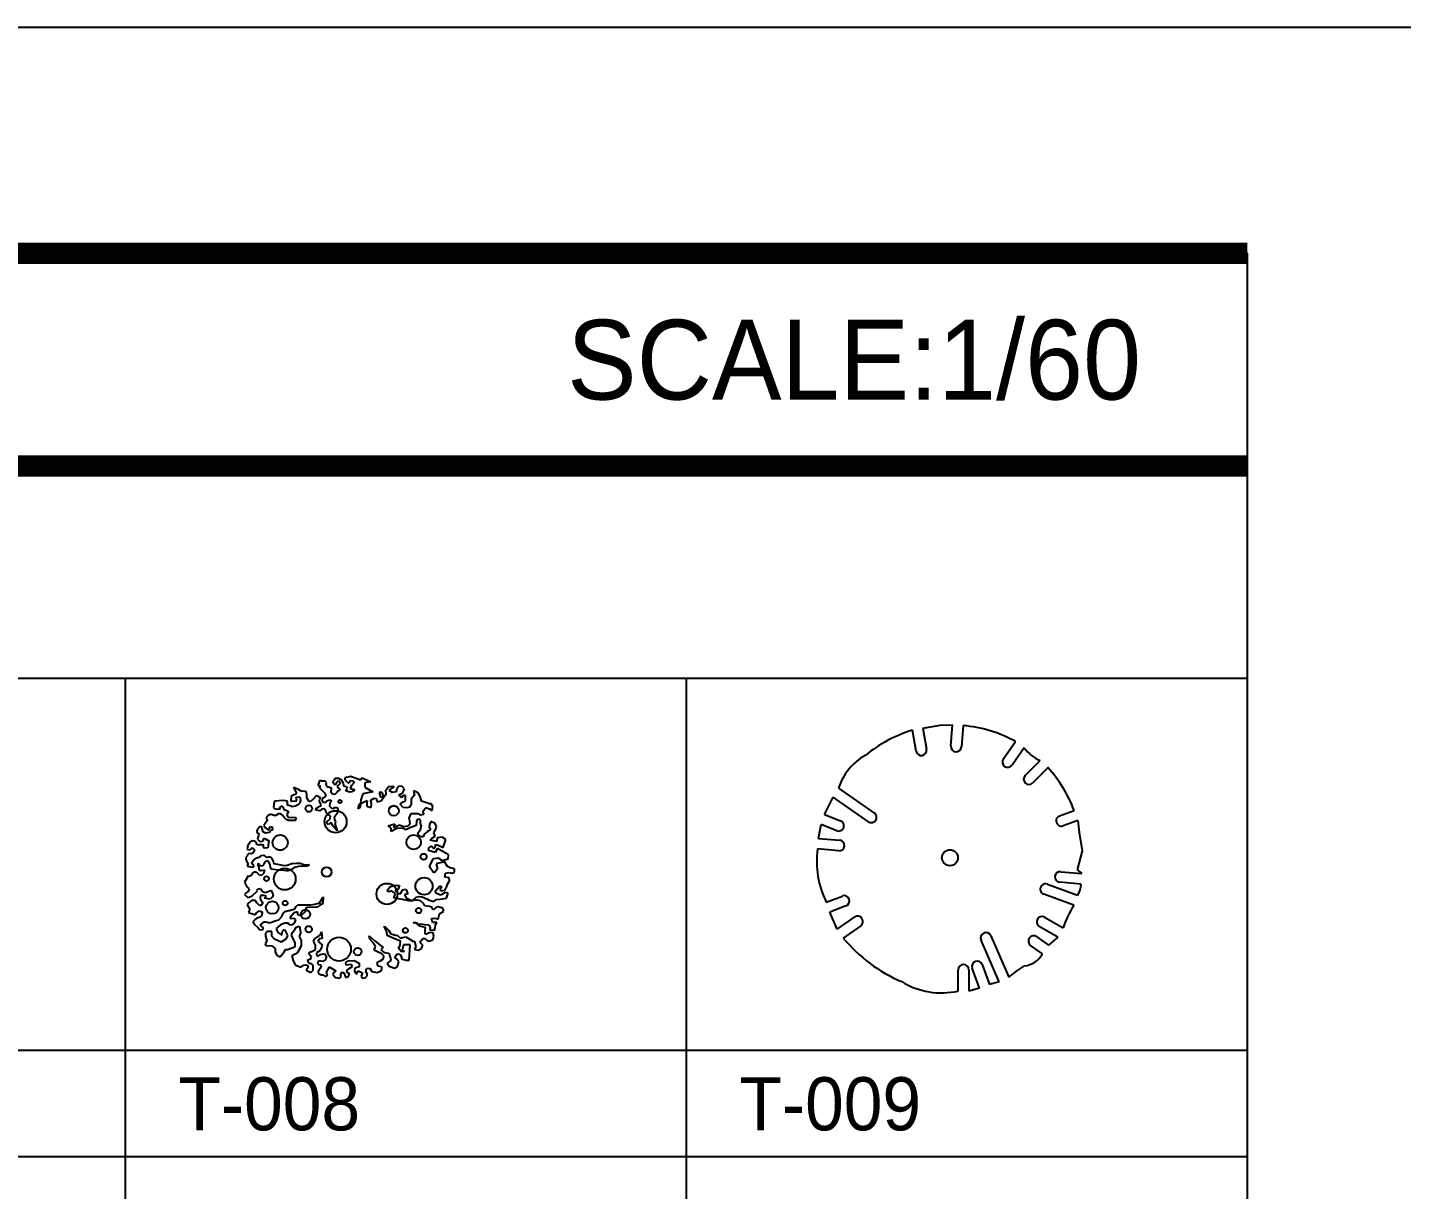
# Model space of a CAD drawing. Header units: millimetres. Extents: x 0 to 25200, y 0 to 17820.
# Drawn here: x 9246 to 12348, y 15196 to 17820 of the extents above; entities that cross this region are included whole.
import ezdxf
from ezdxf.enums import TextEntityAlignment as Align

# ---------------------------------------------------------------- set-up
doc = ezdxf.new("R2010")
doc.units = ezdxf.units.MM
doc.header["$LTSCALE"] = 100
doc.header["$MEASUREMENT"] = 0
for name, color, linetype in [('CO-TREE', 251, 'Continuous'), ('TB-FORM', 7, 'Continuous'), ('TB-TEXT', 4, 'Continuous')]:
    doc.layers.add(name, color=color, linetype=linetype)
doc.styles.add('DH-TEXT', font='')
doc.styles.add('DH-TITLE', font='')
doc.styles.get('DH-TEXT').set_extended_font_data('HY울릉도L')
doc.styles.get('DH-TITLE').set_extended_font_data('HY울릉도M')

# ---------------------------------------------------------------- blocks, each defined once
blk = doc.blocks.new('T-008')
at = {"layer": 'CO-TREE'}
for p, q in [((-66, 223.7), (-68.3, 219.6)), ((-68.3, 219.6), (-68.3, 216.5)), ((-62.4, 222.4), (-66, 223.7)), ((-56.1, 222.4), (-62.4, 222.4)), ((-54.3, 221.9), (-56.1, 222.4)), ((-51.5, 219.2), (-54.3, 221.9)), ((-52, 215.1), (-51.5, 219.2)), ((-33.9, 224.2), (-37.5, 220.5)), ((-37.5, 220.5), (-32.5, 214.7)), ((-32.1, 228.2), (-33.9, 224.2)), ((-32.1, 228.2), (-32.5, 226.9)), ((-32.5, 226.9), (-32.1, 228.2)), ((-23.5, 227.8), (-32.1, 228.2)), ((-28.9, 215.6), (-28.4, 219.2)), ((-28.4, 219.2), (-23.9, 223.3)), ((-23.9, 223.3), (-20.7, 216.9)), ((-22.6, 227.3), (-23.5, 227.8)), ((-17.6, 225.1), (-22.6, 227.3)), ((-14.4, 220.1), (-17.6, 225.1)), ((-12.1, 216), (-14.4, 220.1)), ((3.1, 232.3), (-9.6, 229.3)), ((-9.6, 229.3), (-9.6, 226.4)), ((-9.6, 226.4), (-8.7, 223.5)), ((-8.7, 223.5), (-1.8, 217.6)), ((-1.8, 217.6), (2.1, 220.5)), ((2.1, 220.5), (2.1, 223.5)), ((2.1, 223.5), (9.1, 222.8)), ((15.8, 228.4), (3.1, 232.3)), ((10.1, 217.8), (6, 213.3)), ((9.1, 222.8), (10.1, 217.8)), ((25.6, 224.5), (15.8, 228.4)), ((29.5, 229.3), (25.6, 224.5)), ((29.5, 229.3), (49.1, 220.4)), ((49.1, 220.4), (35.1, 218)), ((35.1, 218), (35.1, 208.7)), ((-131.3, 188.4), (-131.7, 177.1)), ((-129.4, 188.9), (-131.3, 188.4)), ((-120.8, 192.9), (-129.4, 188.9)), ((-116.3, 204.2), (-125.4, 207.9)), ((-125.4, 207.9), (-125.4, 207.9)), ((-125.4, 207.9), (-120.8, 197.9)), ((-120.8, 197.9), (-119, 195.2)), ((-119, 195.2), (-120.8, 192.9)), ((-119.9, 185.7), (-111.8, 186.6)), ((-108.2, 199.7), (-116.3, 204.2)), ((-111.8, 186.6), (-110, 179.3)), ((-105.9, 199.3), (-108.2, 199.7)), ((-99.6, 198.8), (-105.9, 199.3)), ((-96.4, 197), (-99.6, 198.8)), ((-95.9, 190.7), (-96.4, 197)), ((-95.9, 184.3), (-95.9, 190.7)), ((-74.6, 188.9), (-80.5, 182.1)), ((-71.5, 188), (-74.6, 188.9)), ((-65.1, 184.3), (-71.5, 188)), ((-68.3, 216.5), (-70.6, 213.3)), ((-70.6, 213.3), (-64.7, 210.1)), ((-64.2, 209.7), (-66.9, 209.7)), ((-66.9, 209.7), (-66.5, 206.5)), ((-66.5, 206.5), (-64.7, 204.7)), ((-64.7, 210.1), (-64.2, 209.7)), ((-64.7, 204.7), (-64.2, 203.8)), ((-64.2, 203.8), (-60.2, 200.6)), ((-60.2, 200.6), (-55.2, 195.2)), ((-52.9, 188), (-57.9, 184.8)), ((-55.2, 195.2), (-52.9, 188)), ((-51.5, 212.9), (-52, 215.1)), ((-50.6, 209.7), (-51.5, 212.9)), ((-48.4, 208.8), (-50.6, 209.7)), ((-45.7, 208.8), (-48.4, 208.8)), ((-41.1, 206.5), (-45.7, 208.8)), ((-39.3, 206.1), (-41.1, 206.5)), ((-41.1, 197.5), (-40.2, 203.3)), ((-38, 192.5), (-41.1, 197.5)), ((-40.2, 203.3), (-39.3, 206.1)), ((-32.1, 192), (-38, 192.5)), ((-32.5, 214.7), (-28.9, 215.6)), ((-28, 196.6), (-32.1, 192)), ((-25.3, 199.7), (-28, 196.6)), ((-23.9, 213.3), (-27.5, 211)), ((-27.5, 211), (-24.4, 206.5)), ((-20.7, 202.9), (-25.3, 199.7)), ((-24.4, 206.5), (-23, 206.1)), ((-20.7, 216.9), (-23.9, 213.3)), ((-23, 206.1), (-20.7, 202.9)), ((-12.6, 214.7), (-12.1, 216)), ((-11.7, 210.6), (-12.6, 214.7)), ((-10.8, 209.7), (-11.7, 210.6)), ((-6.3, 209.2), (-10.8, 209.7)), ((-8.5, 201.1), (-4.4, 205.2)), ((-7.2, 200.2), (-8.5, 201.1)), ((-0.4, 197.5), (-7.2, 200.2)), ((-3.5, 206.5), (-6.3, 209.2)), ((-4.4, 205.2), (-3.5, 206.5)), ((6, 197.9), (-0.4, 197.5)), ((5.5, 212.9), (2.4, 205.2)), ((2.4, 205.2), (7.3, 203.8)), ((6, 213.3), (5.5, 212.9)), ((5.5, 212.9), (5.5, 211)), ((5.5, 211), (5.5, 212.9)), ((8.2, 199.3), (6, 197.9)), ((7.3, 203.8), (9.1, 204.2)), ((9.6, 199.7), (8.2, 199.3)), ((9.1, 204.2), (11.9, 203.3)), ((11.9, 203.3), (9.6, 199.7)), ((30.5, 193.6), (26.4, 180.3)), ((53.7, 197.7), (30.5, 193.6)), ((35.1, 208.7), (53.7, 197.7)), ((74.1, 196.5), (67.7, 196.5)), ((67.7, 196.5), (70.6, 186.1)), ((70.6, 186.1), (78.1, 186.7)), ((72.3, 177.4), (78.1, 186.7)), ((78.1, 186.7), (74.1, 196.5)), ((78.1, 186.7), (83.4, 193)), ((82.8, 201.8), (89.2, 210.5)), ((83.4, 193), (82.8, 201.8)), ((89.2, 210.5), (101.4, 209.9)), ((101.4, 209.9), (89.8, 201.8)), ((89.8, 201.8), (97.3, 197.1)), ((97.3, 197.1), (106.6, 198.9)), ((106.6, 198.9), (108.4, 206.4)), ((108.4, 206.4), (111.3, 211.1)), ((119.4, 209.9), (111.3, 211.1)), ((111.3, 211.1), (111.3, 211.1)), ((112.4, 190.7), (115.9, 193)), ((118.3, 184.3), (112.4, 190.7)), ((115.9, 193), (121.2, 195.4)), ((120.6, 188.4), (118.3, 184.3)), ((124.6, 204.7), (119.4, 209.9)), ((124.6, 190.1), (120.6, 188.4)), ((121.2, 195.4), (124.6, 204.7)), ((127, 189.6), (124.6, 190.1)), ((127, 177.4), (127, 189.6)), ((147.3, 190.7), (142.1, 184.3)), ((147.3, 199.4), (145, 199.4)), ((145, 199.4), (147.3, 190.7)), ((156.6, 194.8), (147.3, 199.4)), ((161.3, 184.9), (156.6, 194.8)), ((-169.8, 170.3), (-171.1, 163)), ((-171.1, 163), (-169.3, 160.8)), ((-168.9, 176.6), (-169.8, 170.3)), ((-169.3, 160.8), (-165.7, 159.4)), ((-148, 178.4), (-168.9, 176.6)), ((-165.7, 159.4), (-156.2, 159)), ((-156.6, 163), (-151.6, 166.7)), ((-156.2, 159), (-156.6, 163)), ((-151.6, 166.7), (-148, 162.1)), ((-139.4, 176.6), (-148, 178.4)), ((-148, 162.1), (-148, 159)), ((-148, 159), (-137.6, 154.4)), ((-139.4, 171.2), (-139.4, 176.6)), ((-139.4, 168), (-139.4, 171.2)), ((-133.5, 166.2), (-139.4, 168)), ((-128.5, 164.4), (-133.5, 166.2)), ((-131.7, 177.1), (-130.8, 177.1)), ((-130.8, 177.1), (-118.6, 178)), ((-121.3, 165.3), (-128.5, 164.4)), ((-115.9, 168.9), (-121.3, 165.3)), ((-118.6, 178), (-119.9, 185.7)), ((-111.3, 172.6), (-115.9, 168.9)), ((-110, 179.3), (-111.3, 172.6)), ((-91.4, 177.1), (-95.9, 184.3)), ((-88.2, 175.7), (-91.4, 177.1)), ((-80.5, 182.1), (-88.2, 175.7)), ((-75.1, 156.7), (-74.6, 160.8)), ((-66.5, 155.4), (-75.1, 156.7)), ((-74.6, 160.8), (-65.1, 166.7)), ((-66.9, 178.4), (-66, 181.6)), ((-66, 173), (-66.9, 178.4)), ((-62, 158.5), (-66.5, 155.4)), ((-66, 181.6), (-65.1, 184.3)), ((-63.3, 168.9), (-66, 173)), ((-65.1, 166.7), (-63.3, 168.9)), ((-54.7, 159.4), (-62, 158.5)), ((-57.9, 184.8), (-61.1, 183)), ((-61.1, 183), (-61.1, 176.2)), ((-61.1, 176.2), (-59.7, 175.3)), ((-59.7, 175.3), (-57.4, 174.8)), ((-57.4, 174.8), (-52.9, 174.4)), ((-53.4, 156.7), (-54.7, 159.4)), ((-51.1, 150.4), (-53.4, 156.7)), ((-52.9, 174.4), (-50.6, 177.5)), ((-50.6, 177.5), (-47, 178.9)), ((-47, 178.9), (-43.4, 179.8)), ((-43.4, 173), (-44.8, 165.3)), ((-44.8, 165.3), (-40.2, 161.2)), ((-43.4, 179.8), (-39.8, 177.1)), ((-39.8, 177.1), (-43.4, 173)), ((-40.2, 161.2), (-36.1, 160.3)), ((-36.1, 160.3), (-32.5, 162.6)), ((-32.5, 162.6), (-27.1, 163)), ((-25.7, 158.1), (-27.5, 149)), ((-27.1, 163), (-25.7, 158.1)), ((20.6, 159.3), (22.3, 170.4)), ((24.7, 163.4), (20.6, 159.3)), ((22.3, 170.4), (40.4, 178.5)), ((26.4, 180.3), (24.7, 163.4)), ((40.4, 178.5), (39.8, 172.1)), ((39.8, 172.1), (39.8, 165.7)), ((39.8, 165.7), (49.7, 162.8)), ((49.1, 179.1), (56.1, 183.7)), ((50.2, 171), (49.1, 179.1)), ((49.7, 162.8), (50.2, 171)), ((56.1, 183.7), (60.7, 182.6)), ((60.7, 182.6), (63, 175.6)), ((63, 175.6), (72.3, 177.4)), ((115.3, 169.8), (120.6, 175)), ((121.7, 162.8), (115.3, 169.8)), ((120.6, 175), (127, 177.4)), ((129.9, 162.2), (121.7, 162.8)), ((136.3, 163.4), (129.9, 162.2)), ((139.8, 169.8), (136.3, 163.4)), ((142.1, 184.3), (139.8, 183.2)), ((139.8, 183.2), (139.8, 169.8)), ((163.6, 176.8), (161.3, 184.9)), ((181.6, 171), (163.6, 176.8)), ((166.5, 153.5), (172.9, 162.8)), ((172.9, 162.8), (181, 159.9)), ((181, 159.9), (187.4, 155.9)), ((185.1, 171), (181.6, 171)), ((188.6, 165.2), (185.1, 171)), ((187.4, 155.9), (188.6, 165.2)), ((-187.9, 128.6), (-192.4, 122.3)), ((-185.2, 132.3), (-187.9, 128.6)), ((-182.9, 144.9), (-187.4, 138.6)), ((-187.4, 138.6), (-185.2, 135.4)), ((-185.2, 135.4), (-185.2, 132.3)), ((-176.6, 147.7), (-182.9, 144.9)), ((-176.1, 147.2), (-176.6, 147.7)), ((-167.5, 143.6), (-176.1, 147.2)), ((-159.3, 148.1), (-167.5, 143.6)), ((-156.2, 148.1), (-159.3, 148.1)), ((-152.5, 147.2), (-156.2, 148.1)), ((-150.3, 145.4), (-152.5, 147.2)), ((-147.1, 140.4), (-150.3, 145.4)), ((-142.1, 135.9), (-147.1, 140.4)), ((-137.1, 133.6), (-142.1, 135.9)), ((-137.1, 154), (-140.8, 145.8)), ((-140.8, 145.8), (-138.5, 140.9)), ((-138.5, 140.9), (-122.7, 140.4)), ((-137.6, 154.4), (-137.1, 154)), ((-135.3, 133.6), (-137.1, 133.6)), ((-123.1, 133.2), (-135.3, 133.6)), ((-121.3, 133.6), (-123.1, 133.2)), ((-122.7, 140.4), (-120.4, 140.4)), ((-120.4, 140.4), (-121.3, 133.6)), ((-50.6, 149.9), (-51.1, 150.4)), ((-51.1, 130.5), (-47, 133.2)), ((-49.3, 125.5), (-51.1, 130.5)), ((-42, 143.1), (-50.6, 149.9)), ((-47, 124.6), (-49.3, 125.5)), ((-47, 133.2), (-42.9, 136.8)), ((-42, 127.7), (-47, 124.6)), ((-42.9, 136.8), (-42, 143.1)), ((-40.2, 127.3), (-42, 127.7)), ((-36.1, 120.5), (-40.2, 127.3)), ((-29.4, 146.3), (-33.9, 140.4)), ((-33.9, 140.4), (-33.4, 135.9)), ((-33.4, 135.9), (-30.7, 130.5)), ((-30.7, 130.5), (-32.1, 126.4)), ((-32.1, 126.4), (-30.3, 118.7)), ((-27.5, 149), (-29.4, 146.3)), ((88, 121.6), (103.1, 125.6)), ((103.1, 125.6), (100.2, 117.5)), ((133.4, 121.6), (137.4, 126.2)), ((135.1, 138.4), (139.8, 148.9)), ((136.9, 132), (135.1, 138.4)), ((137.4, 126.2), (136.9, 132)), ((139.8, 148.9), (149.6, 148.9)), ((149.6, 148.9), (155.5, 148.9)), ((152, 130.9), (151.4, 122.2)), ((153.1, 135.5), (152, 130.9)), ((158.9, 136.1), (153.1, 135.5)), ((155.5, 148.9), (160.7, 146)), ((161.3, 133.8), (158.9, 136.1)), ((160.7, 146), (169.4, 147.7)), ((160.7, 126.8), (161.3, 133.8)), ((163, 120.4), (160.7, 126.8)), ((169.4, 147.7), (166.5, 153.5)), ((181.6, 124.5), (180.5, 118.7)), ((184.5, 130.9), (181.6, 124.5)), ((193.8, 126.8), (184.5, 130.9)), ((197.3, 119.8), (193.8, 126.8)), ((-207.4, 113.7), (-208.7, 109.2)), ((-208.7, 109.2), (-208.7, 106)), ((-208.7, 106), (-204.6, 104.2)), ((-204.2, 116.9), (-207.4, 113.7)), ((-206.4, 95.1), (-207.4, 91.5)), ((-204.6, 98.3), (-206.4, 95.1)), ((-204.6, 104.2), (-203.7, 101.5)), ((-203.7, 101.5), (-204.6, 98.3)), ((-202.4, 118.7), (-204.2, 116.9)), ((-198.3, 119.6), (-202.4, 118.7)), ((-195.1, 111), (-198.3, 119.6)), ((-195.1, 107.4), (-195.1, 111)), ((-188.8, 104.6), (-195.1, 107.4)), ((-192.4, 122.3), (-189.2, 116.4)), ((-189.2, 116.4), (-184.7, 112.8)), ((-179.7, 106), (-188.8, 104.6)), ((-184.7, 112.8), (-181.5, 113.2)), ((-181.5, 113.2), (-177.9, 120)), ((-178.4, 109.6), (-179.7, 106)), ((-172.9, 112.3), (-178.4, 109.6)), ((-177.9, 120), (-173.8, 118.7)), ((-173.8, 118.7), (-172.9, 112.3)), ((-27.1, 110.1), (-36.1, 120.5)), ((-30.3, 118.7), (-27.1, 110.5)), ((-27.1, 110.5), (-27.1, 110.1)), ((94.4, 115.8), (88, 121.6)), ((94.4, 108.2), (94.4, 115.8)), ((107.8, 115.2), (94.4, 108.2)), ((100.2, 117.5), (106.6, 120.4)), ((106.6, 120.4), (113.6, 123.3)), ((122.3, 116.3), (107.8, 115.2)), ((113.6, 123.3), (122.9, 119.8)), ((127.6, 112.3), (122.3, 116.3)), ((122.9, 119.8), (133.4, 121.6)), ((139.2, 117.5), (127.6, 112.3)), ((145, 119.8), (139.2, 117.5)), ((151.4, 122.2), (145, 119.8)), ((154.3, 103.6), (160.7, 112.9)), ((161.3, 96.6), (154.3, 103.6)), ((160.7, 112.9), (163, 120.4)), ((167.1, 96.6), (161.3, 96.6)), ((169.4, 102.4), (167.1, 96.6)), ((177, 108.2), (169.4, 102.4)), ((183.9, 112.3), (177, 108.2)), ((180.5, 118.7), (183.9, 112.3)), ((182.8, 89), (187.4, 94.3)), ((187.4, 94.3), (193.8, 97.7)), ((190.9, 105.3), (195.6, 114)), ((193.8, 97.7), (190.9, 105.3)), ((195.6, 114), (197.3, 119.8)), ((198.5, 94.3), (197.9, 85.5)), ((210.1, 96), (198.5, 94.3)), ((218.2, 90.2), (210.1, 96)), ((-228.6, 76.6), (-230.5, 69.3)), ((-230.5, 69.3), (-229.5, 68)), ((-229.5, 68), (-224.6, 67.1)), ((-227.7, 78.8), (-228.6, 76.6)), ((-224.6, 84.7), (-227.7, 78.8)), ((-218.2, 87.4), (-224.6, 84.7)), ((-224.6, 67.1), (-221.8, 68.4)), ((-221.8, 68.4), (-218.7, 72)), ((-218.7, 72), (-212.8, 66.6)), ((-213.2, 87), (-218.2, 87.4)), ((-212.8, 66.6), (-217.3, 59.8)), ((-209.6, 83.4), (-213.2, 87)), ((-209.2, 78.8), (-209.6, 83.4)), ((-204.2, 77.9), (-209.2, 78.8)), ((-207.4, 91.5), (-202.8, 86.5)), ((-201.5, 78.4), (-204.2, 77.9)), ((-202.8, 86.5), (-196.5, 85.6)), ((-196.9, 78.4), (-201.5, 78.4)), ((-192.9, 77.5), (-196.9, 78.4)), ((-196.5, 85.6), (-193.3, 88.3)), ((-194.2, 72.5), (-192.9, 77.5)), ((-191.5, 70.7), (-194.2, 72.5)), ((-193.3, 88.3), (-193.3, 92.9)), ((-193.3, 92.9), (-190.6, 92.9)), ((-183.8, 71.6), (-191.5, 70.7)), ((-190.6, 92.9), (-181.1, 87.4)), ((-181.1, 87.4), (-183.8, 71.6)), ((178.7, 65.2), (179.9, 71.6)), ((194.4, 61.1), (178.7, 65.2)), ((179.9, 71.6), (186.8, 76.2)), ((197.9, 85.5), (182.8, 89)), ((186.8, 76.2), (187.4, 73.3)), ((187.4, 73.3), (191.5, 69.3)), ((191.5, 69.3), (195, 75.1)), ((199.1, 70.4), (194.4, 61.1)), ((195, 75.1), (195, 79.2)), ((195, 79.2), (200.8, 77.4)), ((224, 55.9), (199.1, 70.4)), ((200.8, 77.4), (212.4, 72.2)), ((212.4, 72.2), (215.3, 81.5)), ((215.3, 81.5), (218.2, 90.2)), ((-230.5, 53), (-233.6, 49.4)), ((-233.6, 49.4), (-233.2, 46.2)), ((-233.2, 46.2), (-231.4, 39.4)), ((-231.4, 39.4), (-228.2, 36.7)), ((-229.5, 55.7), (-230.5, 53)), ((-228.2, 36.7), (-230, 30.4)), ((-226.8, 58.9), (-229.5, 55.7)), ((-220.5, 58), (-226.8, 58.9)), ((-217.3, 59.8), (-220.5, 58)), ((-220, 38.5), (-216.4, 43.5)), ((-218.2, 34.9), (-220, 38.5)), ((-215.1, 31.3), (-218.2, 34.9)), ((-216.4, 43.5), (-211, 47.6)), ((-215.5, 28.6), (-215.1, 31.3)), ((-211, 47.6), (-210.5, 48)), ((-210.5, 48), (-201.5, 51.2)), ((-205.1, 36.3), (-206.9, 33.1)), ((-206.9, 33.1), (-204.2, 27.2)), ((-202.4, 34), (-205.1, 36.3)), ((-201.5, 30.4), (-202.4, 34)), ((-201.5, 51.2), (-197.8, 53.9)), ((-197.8, 53.9), (-192.4, 54.8)), ((-192.9, 35.8), (-194.7, 30.8)), ((-190.1, 40.8), (-192.9, 35.8)), ((-192.4, 54.8), (-191.5, 54.4)), ((-191.5, 54.4), (-187, 49.4)), ((-183.8, 41.7), (-190.1, 40.8)), ((-187, 49.4), (-181.1, 51.7)), ((-182, 40.8), (-183.8, 41.7)), ((-178.4, 33.6), (-182, 40.8)), ((-181.1, 51.7), (-175.6, 49.4)), ((-177.9, 27.7), (-178.4, 33.6)), ((-175.6, 49.4), (-174.7, 47.1)), ((-174.7, 47.1), (-172, 41.3)), ((-172, 41.3), (-170.7, 37.2)), ((-170.7, 37.2), (-170.2, 36.3)), ((-170.2, 36.3), (-158, 33.6)), ((-158, 33.6), (-148.5, 31.8)), ((-148.5, 31.8), (-139.9, 32.7)), ((-139.9, 32.7), (-131.7, 35.4)), ((-131.7, 35.4), (-129.4, 36.3)), ((-129.4, 36.3), (-118.6, 36.7)), ((-118.6, 36.7), (-110.9, 36.7)), ((-110.9, 36.7), (-102.3, 33.6)), ((-102.3, 33.6), (-90, 33.1)), ((-90, 33.1), (-94.6, 30.4)), ((181, 28.6), (183.9, 35)), ((183.9, 35), (190.3, 47.8)), ((190.3, 47.8), (202, 48.9)), ((215.3, 39.6), (196.7, 35.6)), ((196.7, 35.6), (199.6, 23.9)), ((202, 48.9), (203.7, 46.6)), ((203.7, 46.6), (210.1, 43.1)), ((210.1, 43.1), (223.5, 46.6)), ((222.3, 29.8), (215.3, 39.6)), ((223.5, 46.6), (224, 55.9)), ((-230, 4.1), (-236.3, -5.8)), ((-225.9, 6.8), (-230.5, 6.8)), ((-230.5, 6.8), (-230, 4.1)), ((-230, 30.4), (-218.2, 28.1)), ((-221.4, 9.1), (-225.9, 6.8)), ((-219.1, 13.6), (-221.4, 9.1)), ((-214.6, 17.3), (-219.1, 13.6)), ((-218.2, 28.1), (-215.5, 28.6)), ((-208.3, 15.9), (-214.6, 17.3)), ((-201.5, 9.1), (-208.3, 15.9)), ((-204.2, 27.2), (-204.2, 25)), ((-204.2, 25), (-204.2, 22.7)), ((-204.2, 22.7), (-200.6, 20.4)), ((-194.7, 30.8), (-201.5, 30.4)), ((-196.9, 9.6), (-201.5, 9.1)), ((-200.6, 20.4), (-192.9, 21.3)), ((-192.4, 14.5), (-196.9, 9.6)), ((-192.9, 21.3), (-191, 21.8)), ((-191, 21.8), (-192.4, 14.5)), ((-176.1, 23.6), (-177.9, 27.7)), ((-160.2, 21.3), (-176.1, 23.6)), ((-153.5, 21.3), (-160.2, 21.3)), ((-141.7, 19.5), (-153.5, 21.3)), ((-137.6, 20), (-141.7, 19.5)), ((-128.5, 23.6), (-137.6, 20)), ((-124, 26.8), (-128.5, 23.6)), ((-113.6, 29.5), (-124, 26.8)), ((-106.3, 29.9), (-113.6, 29.5)), ((-94.6, 30.4), (-106.3, 29.9)), ((189.2, 17), (181, 28.6)), ((192.7, 15.2), (189.2, 17)), ((199.6, 23.9), (192.7, 15.2)), ((215.9, 5.4), (217.7, 14.7)), ((225.8, 4.2), (215.9, 5.4)), ((217.7, 14.7), (225.8, 15.8)), ((228.1, 26.3), (222.3, 29.8)), ((225.8, 15.8), (231.6, 14.7)), ((226.4, -2.8), (225.8, 4.2)), ((237.4, 24.5), (228.1, 26.3)), ((231.6, 14.7), (237.4, 16.4)), ((237.4, 16.4), (237.4, 24.5)), ((-236.3, -5.8), (-230.9, -16.7)), ((-232.7, -29.8), (-236.3, -33.9)), ((-228.2, -27.1), (-232.7, -29.8)), ((-230.9, -16.7), (-225.9, -20.8)), ((-225.9, -20.8), (-228.2, -27.1)), ((-218.7, -36.6), (-207.4, -25.3)), ((-208.3, -23.9), (-204.2, -21.2)), ((-207.4, -25.3), (-208.3, -23.9)), ((-204.2, -21.2), (-200.1, -20.3)), ((-200.1, -20.3), (-196, -26.7)), ((-196, -26.7), (-188.8, -29.4)), ((-188.8, -29.4), (-177.5, -24.8)), ((-177.5, -24.8), (-176.1, -24.4)), ((-176.1, -24.4), (-172, -34.4)), ((85.7, -24.9), (92.1, -16.1)), ((89.2, -27.8), (85.7, -24.9)), ((95.6, -25.4), (89.2, -27.8)), ((92.1, -16.1), (104.9, -12.7)), ((104.9, -31.8), (95.6, -25.4)), ((103.7, -23.1), (110.7, -31.8)), ((110.1, -23.1), (103.7, -23.1)), ((104.9, -12.7), (113.6, -13.8)), ((113.6, -13.8), (110.1, -23.1)), ((116.5, -31.8), (120, -23.1)), ((120, -23.1), (127.6, -22)), ((127.6, -22), (132.2, -32.4)), ((195, -25.4), (204.9, -14.4)), ((195.6, -30.7), (195, -25.4)), ((206, -35.3), (195.6, -30.7)), ((208.9, -16.7), (204.3, -23.1)), ((204.3, -23.1), (207.8, -25.4)), ((204.9, -14.4), (208.9, -16.7)), ((207.8, -25.4), (215.3, -24.3)), ((216.5, -29.5), (209.5, -33.6)), ((215.3, -24.3), (220, -17.3)), ((223.5, -30.7), (216.5, -29.5)), ((219.4, -42.3), (223.5, -30.7)), ((220, -17.3), (222.3, -10.3)), ((222.3, -10.3), (226.4, -2.8)), ((-236.3, -33.9), (-229.1, -40.2)), ((-228.6, -53.8), (-230.5, -57.4)), ((-230.5, -57.4), (-224.6, -67.4)), ((-229.1, -40.2), (-225.5, -39.8)), ((-220.5, -47), (-228.6, -53.8)), ((-225.5, -39.8), (-218.7, -36.6)), ((-211.9, -47), (-220.5, -47)), ((-208.7, -52.5), (-211.9, -47)), ((-201.5, -59.7), (-208.7, -52.5)), ((-197.8, -57.4), (-201.5, -59.7)), ((-200.1, -36.2), (-201, -40.2)), ((-201, -40.2), (-200.1, -45.7)), ((-192.9, -35.7), (-200.1, -36.2)), ((-200.1, -45.7), (-194.7, -52)), ((-194.7, -52), (-197.8, -57.4)), ((-186.5, -37.5), (-192.9, -35.7)), ((-191, -42), (-186.5, -37.5)), ((-178.4, -44.3), (-191, -42)), ((-172.9, -38.9), (-178.4, -44.3)), ((-172, -34.4), (-172.9, -38.9)), ((-123.1, -66.3), (-119.4, -60.8)), ((-119.4, -60.8), (-115.8, -57.1)), ((-115.8, -57.1), (-97.5, -57.1)), ((-97.5, -57.1), (-87.4, -57.1)), ((-87.4, -57.1), (-77.3, -55.3)), ((-77.3, -55.3), (-67.2, -52.5)), ((-70, -61.7), (-73.7, -62.6)), ((-67.2, -58.9), (-70, -61.7)), ((-67.2, -52.5), (-59, -39.7)), ((-59.9, -54.4), (-67.2, -58.9)), ((-59, -39.7), (-59.9, -54.4)), ((-59, -39.7), (-59, -38.8)), ((-59, -38.8), (-59, -39.7)), ((100.8, -41.1), (104.9, -31.8)), ((135.1, -48.1), (100.8, -41.1)), ((110.7, -31.8), (116.5, -31.8)), ((132.2, -32.4), (124.6, -34.2)), ((124.6, -34.2), (128.7, -41.1)), ((128.7, -41.1), (142.1, -48.1)), ((142.1, -48.1), (135.1, -48.1)), ((142.1, -48.1), (151.4, -40)), ((149.1, -46.9), (142.1, -48.1)), ((153.7, -46.9), (149.1, -46.9)), ((151.4, -40), (157.8, -38.2)), ((161.3, -48.1), (153.7, -46.9)), ((157.8, -38.2), (164.8, -39.4)), ((168.2, -54.5), (161.3, -48.1)), ((164.8, -39.4), (177, -44)), ((170.6, -59.7), (168.2, -54.5)), ((181.6, -60.9), (170.6, -59.7)), ((177, -44), (180.5, -46.4)), ((180.5, -46.4), (190.9, -49.9)), ((186.8, -62.6), (181.6, -60.9)), ((190.9, -49.9), (196.7, -45.2)), ((196.7, -45.2), (205.4, -44.6)), ((200.8, -61.5), (197.3, -62.6)), ((211.3, -64.4), (200.8, -61.5)), ((205.4, -44.6), (219.4, -42.3)), ((209.5, -33.6), (206, -35.3)), ((-226.8, -72.4), (-227.7, -74.2)), ((-227.7, -74.2), (-211.9, -80)), ((-224.6, -67.4), (-226.8, -72.4)), ((-211.9, -89.1), (-217.4, -95.5)), ((-211.9, -80), (-210.1, -76.3)), ((-208.2, -87.3), (-211.9, -89.1)), ((-210.1, -76.3), (-203.6, -70.8)), ((-203.6, -85.5), (-208.2, -87.3)), ((-203.6, -70.8), (-196.3, -72.7)), ((-197.2, -80.9), (-203.6, -85.5)), ((-196.3, -72.7), (-197.2, -80.9)), ((-179.8, -97.4), (-165.2, -92.8)), ((-165.2, -92.8), (-158.8, -91)), ((-158.8, -91), (-152.4, -83.7)), ((-152.4, -83.7), (-148.7, -75.4)), ((-148.7, -75.4), (-145.1, -71.8)), ((-145.1, -71.8), (-136.8, -69.9)), ((-136.8, -69.9), (-135, -69.9)), ((-135, -69.9), (-123.1, -66.3)), ((-133.2, -85.5), (-134.1, -87.3)), ((-134.1, -87.3), (-123.1, -88.2)), ((-124, -75.4), (-133.2, -85.5)), ((-116.7, -72.7), (-124, -75.4)), ((-121.3, -91), (-124, -98.3)), ((-123.1, -88.2), (-121.3, -91)), ((-114.9, -80.9), (-116.7, -72.7)), ((-106.6, -80), (-114.9, -80.9)), ((-99.3, -72.7), (-106.6, -80)), ((-98.4, -65.3), (-99.3, -72.7)), ((-93.8, -63.5), (-98.4, -65.3)), ((-73.7, -62.6), (-93.8, -63.5)), ((185.7, -87.6), (191.5, -87)), ((187.4, -94), (185.7, -87.6)), ((189.8, -68.4), (186.8, -62.6)), ((197.3, -62.6), (189.8, -68.4)), ((191.5, -87), (197.3, -88.2)), ((197.3, -88.2), (200.8, -89.4)), ((200.8, -89.4), (203.7, -77.2)), ((203.7, -77.2), (213.6, -71.4)), ((213.6, -71.4), (211.3, -64.4)), ((-217.4, -95.5), (-214.6, -101)), ((-214.6, -101), (-206.4, -108.4)), ((-206.4, -108.4), (-201.8, -113.8)), ((-201.8, -113.8), (-194.5, -112.9)), ((-200.9, -102.9), (-191.7, -95.5)), ((-194.5, -108.4), (-200.9, -102.9)), ((-194.5, -112.9), (-194.5, -108.4)), ((-191.7, -95.5), (-189, -95.5)), ((-189, -95.5), (-184.4, -96.5)), ((-185.3, -117.5), (-189, -121.2)), ((-189, -121.2), (-189, -127.6)), ((-174.4, -117.5), (-185.3, -117.5)), ((-184.4, -96.5), (-179.8, -97.4)), ((-174.4, -127.6), (-174.4, -117.5)), ((-155.1, -102), (-165.2, -110.2)), ((-165.2, -110.2), (-161.5, -119.3)), ((-161.5, -119.3), (-152.4, -125.7)), ((-145.1, -98.3), (-155.1, -102)), ((-152.4, -125.7), (-150.6, -116.6)), ((-150.6, -116.6), (-146, -112.9)), ((-146, -112.9), (-139.6, -126.7)), ((-137.7, -98.3), (-145.1, -98.3)), ((-135.9, -102), (-137.7, -98.3)), ((-130.4, -102.9), (-135.9, -102)), ((-124, -98.3), (-130.4, -102.9)), ((-130.4, -126.7), (-127.7, -119.3)), ((-127.7, -119.3), (-122.2, -111.1)), ((-122.2, -111.1), (-119.4, -107.4)), ((-119.4, -107.4), (-113, -105.6)), ((-113, -105.6), (-111.2, -108.4)), ((-110.3, -121.2), (-113, -128.5)), ((-111.2, -108.4), (-110.3, -121.2)), ((-64.9, -124.8), (-62.5, -117.8)), ((-62.5, -117.8), (-61.4, -132.9)), ((79.3, -106.2), (79.9, -105.1)), ((85.1, -118.4), (79.3, -106.2)), ((79.9, -105.1), (89.8, -114.9)), ((85.7, -126.6), (85.1, -118.4)), ((89.8, -114.9), (93.8, -122.5)), ((93.8, -122.5), (105.5, -125.4)), ((144.4, -98.1), (151.4, -96.3)), ((147.3, -98.1), (144.4, -98.1)), ((153.1, -99.8), (147.3, -98.1)), ((151.4, -96.3), (153.1, -99.8)), ((159.5, -105.6), (153.1, -99.8)), ((153.1, -99.8), (165.9, -101)), ((165.3, -106.8), (159.5, -105.6)), ((172.3, -108), (165.3, -106.8)), ((165.9, -101), (170, -101.6)), ((170, -101.6), (179.9, -102.1)), ((171.2, -113.2), (172.3, -108)), ((171.2, -120.7), (171.2, -113.2)), ((172.9, -124.2), (171.2, -120.7)), ((177.5, -121.9), (172.9, -124.2)), ((182.8, -119.6), (177.5, -121.9)), ((179.9, -102.1), (182.8, -108)), ((182.8, -108), (182.2, -113.8)), ((182.2, -113.8), (191.5, -114.4)), ((189.8, -120.7), (182.8, -119.6)), ((188.6, -96.9), (187.4, -94)), ((190.9, -96.9), (188.6, -96.9)), ((190.9, -128.9), (189.8, -120.7)), ((197.9, -96.9), (190.9, -96.9)), ((191.5, -114.4), (193.8, -110.3)), ((193.8, -110.3), (195, -101.6)), ((195, -101.6), (197.9, -96.9)), ((-186.3, -139.5), (-189.9, -145)), ((-189.9, -145), (-188.1, -148.6)), ((-189, -127.6), (-186.3, -139.5)), ((-188.1, -148.6), (-174.4, -149.5)), ((-168.9, -134.9), (-174.4, -127.6)), ((-174.4, -149.5), (-167, -155.9)), ((-153.3, -141.3), (-168.9, -134.9)), ((-143.2, -134.9), (-153.3, -141.3)), ((-139.6, -126.7), (-143.2, -134.9)), ((-138.7, -157.8), (-122.2, -151.4)), ((-122.2, -142.2), (-130.4, -126.7)), ((-122.2, -151.4), (-122.2, -142.2)), ((-113, -128.5), (-108.4, -137.6)), ((-108.4, -148.6), (-112.1, -156.9)), ((-108.4, -137.6), (-108.4, -148.6)), ((-80.6, -138.8), (-77.6, -134.1)), ((-75.9, -148.1), (-80.6, -138.8)), ((-77.6, -134.1), (-76.5, -133.5)), ((-76.5, -133.5), (-64.9, -124.8)), ((-75.9, -152.1), (-75.9, -148.1)), ((-75.9, -157.9), (-75.9, -152.1)), ((-67.8, -134.1), (-70.7, -139.3)), ((-70.7, -139.3), (-60.8, -147.5)), ((-61.4, -132.9), (-67.8, -134.1)), ((-62, -151), (-66, -160.8)), ((-60.8, -147.5), (-62, -151)), ((46.8, -134.7), (45, -127.1)), ((45, -127.1), (58.4, -138.8)), ((53.7, -142.2), (46.8, -134.7)), ((59, -151.5), (53.7, -142.2)), ((56.6, -159.1), (59, -151.5)), ((58.4, -138.8), (76.4, -153.3)), ((76.4, -153.3), (71.2, -158.5)), ((100.8, -133.5), (85.7, -126.6)), ((115.9, -139.3), (100.8, -133.5)), ((105.5, -125.4), (109, -126)), ((109, -126), (115.9, -132.4)), ((111.3, -155), (115.3, -148.6)), ((117.7, -163.2), (111.3, -155)), ((115.3, -148.6), (115.9, -139.3)), ((115.9, -132.4), (120.6, -130.6)), ((122.3, -147.5), (119.4, -159.1)), ((120.6, -130.6), (127.6, -129.5)), ((138, -147.5), (122.3, -147.5)), ((127.6, -129.5), (135.7, -134.1)), ((135.1, -181.8), (138, -147.5)), ((135.7, -134.1), (143.8, -139.3)), ((143.8, -139.3), (147.3, -139.9)), ((147.3, -139.9), (150.8, -151.5)), ((150.8, -151.5), (147.3, -157.9)), ((159.5, -141.1), (166.5, -132.9)), ((165.9, -148.1), (159.5, -141.1)), ((163, -155.6), (165.9, -148.1)), ((166.5, -132.9), (171.7, -132.9)), ((171.7, -132.9), (175.2, -137)), ((175.2, -137), (180.5, -139.3)), ((180.5, -139.3), (188.6, -135.9)), ((188.6, -135.9), (190.9, -128.9)), ((-167, -155.9), (-167, -164.2)), ((-167, -164.2), (-163.4, -170.6)), ((-163.4, -170.6), (-156, -174.2)), ((-156, -174.2), (-146.9, -163.3)), ((-146.9, -163.3), (-144.1, -157.8)), ((-144.1, -157.8), (-138.7, -157.8)), ((-122.2, -168.7), (-129.5, -172.4)), ((-129.5, -172.4), (-126.8, -183.4)), ((-126.8, -183.4), (-121.3, -193.5)), ((-116.7, -165.1), (-122.2, -168.7)), ((-112.1, -156.9), (-116.7, -165.1)), ((-93.3, -181.2), (-87.5, -178.9)), ((-92.2, -188.1), (-93.3, -181.2)), ((-90.4, -168.4), (-89.3, -164.3)), ((-85.2, -175.4), (-90.4, -168.4)), ((-89.3, -164.3), (-82.9, -162)), ((-87.5, -178.9), (-85.2, -175.4)), ((-82.9, -162), (-75.9, -157.9)), ((-73.6, -165.5), (-74.2, -169)), ((-74.2, -169), (-71.3, -173.6)), ((-66, -160.8), (-73.6, -165.5)), ((-71.3, -173.6), (-69.5, -171.9)), ((-69.5, -183.5), (-71.3, -188.7)), ((-69.5, -171.9), (-64.9, -169)), ((-58.5, -185.2), (-69.5, -183.5)), ((-64.9, -169), (-56.1, -167.2)), ((-53.2, -180.6), (-58.5, -185.2)), ((-56.1, -167.2), (-50.9, -173.6)), ((-50.9, -173.6), (-53.2, -180.6)), ((-7.3, -187), (-2.1, -183.5)), ((-2.1, -183.5), (11.3, -182.9)), ((11.3, -182.9), (22.3, -188.7)), ((62.4, -162.6), (56.6, -159.1)), ((73.5, -167.8), (62.4, -162.6)), ((63, -189.9), (64.8, -185.8)), ((64.8, -185.8), (71.7, -182.9)), ((71.2, -158.5), (79.3, -164.9)), ((71.7, -182.9), (77.6, -179.4)), ((78.1, -171.9), (73.5, -167.8)), ((77.6, -179.4), (78.1, -171.9)), ((79.3, -164.9), (89.2, -166.6)), ((93.8, -182.9), (85.7, -188.7)), ((89.2, -166.6), (93.3, -177.7)), ((93.3, -177.7), (93.8, -182.9)), ((103.1, -175.9), (108.4, -167.8)), ((107.2, -180), (103.1, -175.9)), ((111.9, -185.8), (107.2, -180)), ((108.4, -167.8), (114.2, -168.4)), ((109, -196.3), (111.9, -185.8)), ((114.2, -168.4), (117.7, -174.8)), ((125.2, -162.6), (117.7, -163.2)), ((117.7, -174.8), (117.7, -178.9)), ((117.7, -178.9), (128.7, -182.3)), ((119.4, -159.1), (125.2, -162.6)), ((128.7, -182.3), (135.1, -181.8)), ((147.3, -157.9), (155.5, -159.1)), ((155.5, -159.1), (163, -155.6)), ((-121.3, -193.5), (-108.4, -198)), ((-108.4, -198), (-103, -193.5)), ((-103, -193.5), (-94.7, -192.5)), ((-92.9, -198.9), (-97.5, -204.4)), ((-97.5, -204.4), (-86.5, -209.9)), ((-94.7, -192.5), (-92.9, -198.9)), ((-88.7, -189.3), (-92.2, -188.1)), ((-85.2, -190.5), (-88.7, -189.3)), ((-86.5, -209.9), (-81.1, -204.4)), ((-82.9, -191.6), (-85.2, -190.5)), ((-81.7, -195.1), (-82.9, -191.6)), ((-81.1, -201.5), (-81.7, -195.1)), ((-81.1, -204.4), (-81.1, -201.5)), ((-71.3, -188.7), (-70.1, -192.2)), ((-70.1, -192.2), (-63.7, -192.8)), ((-65.4, -200.9), (-70.1, -207.3)), ((-70.1, -207.3), (-70.1, -210.2)), ((-70.1, -210.2), (-67.8, -213.1)), ((-67.8, -213.1), (-63.1, -215.5)), ((-63.1, -195.1), (-65.4, -200.9)), ((-63.7, -192.8), (-63.1, -195.1)), ((-63.1, -215.5), (-59, -215.5)), ((-59, -215.5), (-53.8, -217.8)), ((-51.5, -210.8), (-49.7, -206.2)), ((-49.2, -215.5), (-51.5, -210.8)), ((-50.3, -217.8), (-49.2, -215.5)), ((-49.7, -206.2), (-48, -204.4)), ((-48, -204.4), (-45.1, -198)), ((-45.1, -198), (-45.1, -197.4)), ((-45.1, -197.4), (-30, -206.2)), ((-36.4, -211.4), (-37, -214.3)), ((-37, -214.3), (-31.7, -220.7)), ((-30, -206.2), (-36.4, -211.4)), ((-18.9, -216), (-18.4, -210.2)), ((-18.4, -219.5), (-18.9, -216)), ((-18.4, -210.2), (-12, -209.6)), ((-12, -209.6), (-8.5, -220.7)), ((-6.7, -193.4), (-7.3, -187)), ((5.5, -191.6), (-6.7, -193.4)), ((-5, -205), (0.2, -200.9)), ((-3.8, -211.4), (-5, -205)), ((-0.3, -211.4), (-3.8, -211.4)), ((-3.8, -220.7), (0.2, -215.5)), ((0.2, -215.5), (-0.3, -211.4)), ((0.2, -200.9), (7.2, -196.3)), ((7.2, -196.3), (5.5, -191.6)), ((12.5, -199.8), (11.9, -206.2)), ((11.9, -206.2), (14.8, -212.6)), ((22.3, -196.9), (12.5, -199.8)), ((14.8, -212.6), (17.7, -211.4)), ((17.7, -211.4), (20.6, -206.2)), ((20.6, -206.2), (29.9, -210.8)), ((22.3, -188.7), (22.3, -196.9)), ((29.9, -210.8), (27, -218.4)), ((37.4, -210.8), (39.2, -200.9)), ((40.9, -210.8), (37.4, -210.8)), ((39.2, -200.9), (46.8, -199.8)), ((40.9, -217.2), (40.9, -210.8)), ((46.8, -199.8), (51.4, -207.9)), ((51.4, -207.9), (63, -209.6)), ((65.4, -195.7), (63, -189.9)), ((63, -209.6), (72.3, -206.2)), ((72.3, -196.9), (65.4, -195.7)), ((74.7, -199.8), (72.3, -196.9)), ((72.3, -206.2), (74.7, -199.8)), ((85.7, -188.7), (90.3, -195.7)), ((90.3, -195.7), (102, -199.8)), ((102, -199.8), (109, -196.3)), ((-53.8, -217.8), (-50.3, -217.8)), ((-31.7, -220.7), (-30, -221.3)), ((-30, -221.3), (-21.8, -222.4)), ((-21.8, -222.4), (-18.4, -219.5)), ((-8.5, -220.7), (-3.8, -220.7)), ((27, -218.4), (29.9, -222.4)), ((29.9, -222.4), (36.3, -221.9)), ((36.3, -221.9), (40.9, -217.2))]:
    blk.add_line(p, q, dxfattribs=at)
for centre, radius in [((-91.3, 160.1), 7.55), ((-30.7, 130.5), 24.9), ((-21.1, 176), 3.74), ((100.6, 155.4), 11.4), ((-155.9, 83.4), 17.2), ((145.5, 84.3), 16.4), ((168, 51.6), 6.75), ((-186.8, 2), 5.46), ((-145.6, 1.1), 24.6), ((-51, 17), 11), ((168.9, -14.9), 19.3), ((85.3, -32.5), 23.7), ((-173.7, -63.5), 14.3), ((-144.7, -53.2), 5.46), ((-98.8, -78.5), 10.5), ((156.7, -70.1), 5.92), ((-91.3, -112.2), 7.13), ((126.8, -115), 5.69), ((-23, -157.1), 26.9), ((19.2, -162.7), 8.63)]:
    blk.add_circle(centre, radius, dxfattribs=at)
blk = doc.blocks.new('T-009')
at = {"layer": 'CO-TREE'}
for p, q in [((-77.2, 238.4), (-85.5, 285.7)), ((-61.8, 289.9), (-23, 297.1)), ((-61.8, 289.9), (-53.5, 242.6)), ((-23, 297.1), (5.2, 297.9)), ((1, 250.1), (5.2, 297.9)), ((29.1, 295.8), (24.9, 248)), ((119.5, 220.5), (147.1, 259.8)), ((166.7, 246.1), (139.2, 206.8)), ((169, 183.4), (203, 217.3)), ((220, 200.3), (186, 166.4)), ((-283.8, 94.9), (-264.6, 134.1)), ((-184.6, 78.4), (-264.6, 134.1)), ((-252.6, 154.8), (-172.6, 99.2)), ((-283.8, 94.9), (-248, 81.2)), ((246.7, 92.2), (279.5, 104.4)), ((-297.5, 41.4), (-292, 72.3)), ((-256.2, 58.6), (-292, 72.3)), ((287.7, 81.8), (255, 69.6)), ((287.7, 81.8), (290.9, 54.8)), ((-297.5, 41.4), (-249.7, 37.2)), ((290.9, 54.8), (297.8, 12.9)), ((-251.8, 13.3), (-299.6, 17.5)), ((297.8, 12.9), (286.4, -29.8)), ((286.4, -29.8), (297, -38.2)), ((294.9, -62.1), (247.1, -57.9)), ((249.2, -34), (297, -38.2)), ((-280.4, -102.5), (-243.8, -88.8)), ((278.9, -109.5), (210.8, -84.7)), ((219, -62.1), (287.1, -86.9)), ((-235.6, -111.3), (-272.2, -125)), ((-255.5, -164), (-272.2, -125)), ((-255.5, -164), (-216.1, -136.5)), ((212.8, -136.8), (254.4, -160.8)), ((-202.4, -156.2), (-241.7, -183.7)), ((91.3, -178.4), (131.7, -272.1)), ((194.9, -180.6), (221.6, -199.7)), ((242.4, -181.6), (200.8, -157.6)), ((242.4, -181.6), (221.6, -199.7)), ((109.9, -282.2), (69.6, -188.5)), ((207.8, -219.4), (181.2, -200.3)), ((71.8, -243.7), (88.2, -288.8)), ((17.8, -303.3), (17.8, -255.3)), ((41.8, -255.3), (41.8, -303.3)), ((65.7, -297), (49.3, -252)), ((65.7, -297), (41.8, -303.3)), ((109.9, -282.2), (88.2, -288.8))]:
    blk.add_line(p, q, dxfattribs=at)
blk.add_circle((-0.9, -2.3), 18, dxfattribs=at)
for centre, radius, start, end in [((9.9, -20.5), 320.7, 107.303, 129.054), ((5.6, 7.3), 289.5, 60.7489, 85.3491), ((13, 249), 12, 175, 355), ((-127.4, 113.9), 131.7, 119.462, 161.878), ((-65.3, 240.5), 12, 190, 10), ((129.4, 213.6), 12, 145, 325), ((234.8, 294.6), 83.6, 215.494, 247.624), ((-2.6, -2.4), 301.6, 20.7283, 42.6364), ((177.5, 174.9), 12, 135, 315), ((-178.6, 88.8), 12, 240, 60), ((-252.1, 69.9), 12, 250, 70.0001), ((250.8, 80.9), 12, 110, 290), ((-250.8, 25.2), 12, 265, 84.9999), ((-97.1, -11.6), 204.6, 171.837, 206.374), ((214.9, -73.4), 12, 70, 250), ((248.2, -45.9), 12, 85.0001, 265), ((-239.7, -100), 12, 290, 110), ((249.5, -61.4), 45.5, 325.899, 359.201), ((508.5, -250.8), 269.6, 148.385, 160.507), ((-209.3, -146.3), 12, 305, 125), ((206.8, -147.2), 12, 60.0001, 240), ((26.6, 38.6), 348.5, 219.642, 246.937), ((80.4, -183.4), 12, 25, 205), ((188, -190.5), 12, 55, 235), ((29.8, -255.3), 12, 0, 180), ((60.6, -247.8), 12, 20, 200), ((384.1, -577), 395.9, 123.313, 129.625), ((162.6, -195), 51.4, 274.611, 331.649), ((-19.9, -136.2), 171.3, 238.313, 282.707)]:
    blk.add_arc(centre, radius, start, end, dxfattribs=at)

msp = doc.modelspace()

# ---------------------------------------------------------------- linework, layer by layer
at = {"layer": 'TB-FORM', "color": 8}
msp.add_line((12000, 16350), (600, 16350), dxfattribs=at)
at = {"layer": 'TB-FORM', "color": 251}
for p, q in [((9466.7, 16350), (9466.7, 2598)), ((10733.3, 16350), (10733.3, 13158)), ((12000, 15510), (600, 15510)), ((12000, 15270), (600, 15270))]:
    msp.add_line(p, q, dxfattribs=at)
for points in [[(0, 0), (12600, 0), (12600, 17820), (0, 17820)], [(600, 510), (12000, 510), (12000, 17310), (600, 17310)]]:
    msp.add_lwpolyline(points, close=True, dxfattribs=at)
at = {"layer": 'TB-FORM', "const_width": 48}
for points in [[(600, 17310), (12000, 17310)], [(600, 16830), (12000, 16830)]]:
    msp.add_lwpolyline(points, dxfattribs=at)

# ---------------------------------------------------------------- block references
at = {"layer": 'CO-TREE'}
for name, p in [('T-009', (11329.4, 15947.9)), ('T-008', (9972.2, 15896.3))]:
    msp.add_blockref(name, p, dxfattribs=at)

# ---------------------------------------------------------------- texts
at = {"layer": 'TB-TEXT', "style": 'DH-TITLE'}
msp.add_text('SCALE:1/60', height=180, dxfattribs=at).set_placement((11760, 17070), align=Align.MIDDLE_RIGHT)
at = {"layer": 'TB-TEXT', "style": 'DH-TEXT'}
for s, p in [('T-008', (9586.7, 15390)), ('T-009', (10853.3, 15390))]:
    msp.add_text(s, height=120, dxfattribs=at).set_placement(p, align=Align.MIDDLE_LEFT)

doc.saveas('drawing.dxf')
